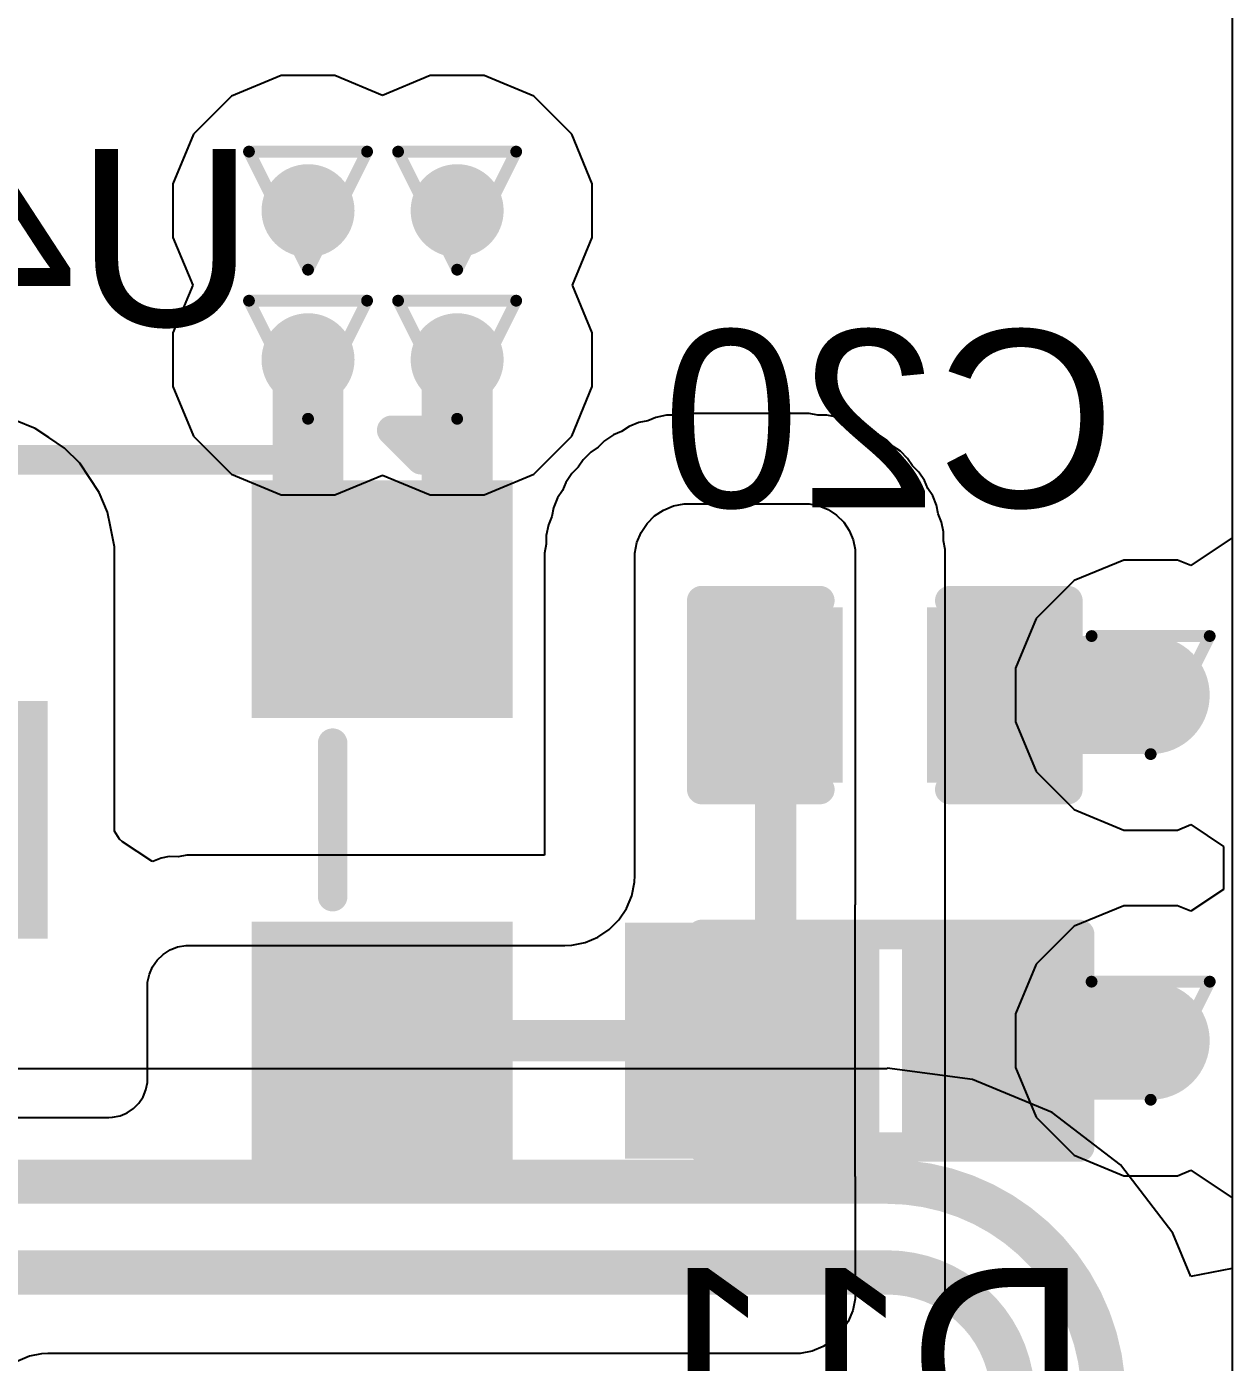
# Model space of a CAD drawing. Header units: inches. Extents: x -5 to 234, y -4 to 104.
# Drawn here: x 86.06 to 91.24, y 21.22 to 26.97 of the extents above; entities that cross this region are included whole.
import ezdxf

# ---------------------------------------------------------------- set-up
doc = ezdxf.new("R2010")
doc.units = ezdxf.units.IN
for name, color, linetype in [('Bottom Layer', 5, 'Continuous'), ('Bottom Overlay', 54, 'Continuous'), ('Bottom Paste', 16, 'Continuous'), ('Bottom Solder', 6, 'Continuous'), ('Drill Drawing', 1, 'Continuous'), ('GND', 16, 'Continuous'), ('POWER', 76, 'Continuous'), ('Top Layer', 1, 'Continuous'), ('Via Holes', 16, 'Continuous')]:
    doc.layers.add(name, color=color, linetype=linetype)
doc.styles.add('Arial', font='', dxfattribs={"height": 0.2})
doc.styles.get('Arial').set_extended_font_data('Arial')

# ---------------------------------------------------------------- blocks, each defined once
blk = doc.blocks.new('SOT_23_B_18')
at = {"layer": 'Bottom Layer'}
for points in [[(-1.36000109, 1.46000089), (-0.54000019, 1.46000089), (-0.54000019, 0.54000019), (-1.36000109, 0.54000019)], [(0.54000019, 1.46000089), (1.36000109, 1.46000089), (1.36000109, 0.54000019), (0.54000019, 0.54000019)], [(-0.41000045, -0.54000019), (0.41000045, -0.54000019), (0.41000045, -1.46000089), (-0.41000045, -1.46000089)]]:
    blk.add_hatch(color=5, dxfattribs=at).paths.add_polyline_path(points)
at = {"layer": 'Bottom Paste'}
for points in [[(-1.36000109, 1.46000089), (-0.54000019, 1.46000089), (-0.54000019, 0.54000019), (-1.36000109, 0.54000019)], [(0.54000019, 1.46000089), (1.36000109, 1.46000089), (1.36000109, 0.54000019), (0.54000019, 0.54000019)], [(-0.41000045, -0.54000019), (0.41000045, -0.54000019), (0.41000045, -1.46000089), (-0.41000045, -1.46000089)]]:
    blk.add_hatch(color=16, dxfattribs=at).paths.add_polyline_path(points)
at = {"layer": 'Bottom Solder'}
for points in [[(-1.46160109, 1.56160089), (-0.43840019, 1.56160089), (-0.43840019, 0.43840019), (-1.46160109, 0.43840019)], [(0.43840019, 1.56160089), (1.46160109, 1.56160089), (1.46160109, 0.43840019), (0.43840019, 0.43840019)], [(-0.51160045, -0.43840019), (0.51160045, -0.43840019), (0.51160045, -1.56160089), (-0.51160045, -1.56160089)]]:
    blk.add_hatch(color=6, dxfattribs=at).paths.add_polyline_path(points)
at = {"layer": 'Bottom Overlay', "const_width": 0.127}
for points in [[(-1.6764, 1.0414), (-1.6764, 1.2954)], [(-1.5494, 1.1684), (-1.6764, 1.2954)], [(-1.6764, 1.0414), (-1.5494, 1.1684)], [(0.3302, 0.7874), (-0.3302, 0.7874)], [(-1.5494, -0.8128), (-1.54940254, 0.5841999999999999)], [(1.5494, -0.8128), (1.54940254, 0.5841999999999999)], [(-0.5588, -0.8128), (-1.5494, -0.8128)], [(1.5494, -0.8128), (0.5588, -0.8128)]]:
    blk.add_lwpolyline(points, dxfattribs=at)
at = {"layer": 'Bottom Overlay', "const_width": 0.0635}
for points in [[(-1.70815, 1.2954, 1), (-1.64465, 1.2954, 1)], [(-1.70815, 1.2954, 1), (-1.64465, 1.2954, 1)], [(-1.58115, 1.1684, 1), (-1.51765, 1.1684, 1)], [(-1.58115, 1.1684, 1), (-1.51765, 1.1684, 1)], [(-1.70815, 1.0414, 1), (-1.64465, 1.0414, 1)], [(-1.70815, 1.0414, 1), (-1.64465, 1.0414, 1)], [(-0.36195, 0.7874, 1), (-0.29845, 0.7874, 1)], [(0.29845, 0.7874, 1), (0.36195, 0.7874, 1)], [(-1.58115254, 0.5841999999999999, 1), (-1.51765254, 0.5841999999999999, 1)], [(1.51765254, 0.5841999999999999, 1), (1.58115254, 0.5841999999999999, 1)], [(-1.58115, -0.8128, 1), (-1.51765, -0.8128, 1)], [(-1.58115, -0.8128, 1), (-1.51765, -0.8128, 1)], [(-0.5905499999999999, -0.8128, 1), (-0.52705, -0.8128, 1)], [(0.52705, -0.8128, 1), (0.5905499999999999, -0.8128, 1)], [(1.51765, -0.8128, 1), (1.58115, -0.8128, 1)], [(1.51765, -0.8128, 1), (1.58115, -0.8128, 1)]]:
    blk.add_lwpolyline(points, format="xyb", close=True, dxfattribs=at)
blk = doc.blocks.new('DFN1006_2L__B_112')
at = {"layer": 'Bottom Layer'}
for points in [[(-0.69999987, 0.33000061), (-0.15000097, 0.33000061), (-0.15000097, -0.33000061), (-0.69999987, -0.33000061)], [(0.14999843, 0.33000061), (0.69999733, 0.33000061), (0.69999733, -0.33000061), (0.14999843, -0.33000061)]]:
    blk.add_hatch(color=5, dxfattribs=at).paths.add_polyline_path(points)
at = {"layer": 'Bottom Overlay'}
blk.add_hatch(color=54, dxfattribs=at).paths.add_polyline_path([(-1.14271806, -0.50800254), (-0.8125180599999999, -0.50800254), (-0.8125180599999999, 0.50799746), (-1.14271806, 0.50799746)])
at = {"layer": 'Bottom Paste'}
for points in [[(-0.69999987, 0.33000061), (-0.15000097, 0.33000061), (-0.15000097, -0.33000061), (-0.69999987, -0.33000061)], [(0.14999843, 0.33000061), (0.69999733, 0.33000061), (0.69999733, -0.33000061), (0.14999843, -0.33000061)]]:
    blk.add_hatch(color=16, dxfattribs=at).paths.add_polyline_path(points)
at = {"layer": 'Bottom Solder'}
for points in [[(-0.8015998699999999, 0.43160061), (-0.04840097, 0.43160061), (-0.04840097, -0.43160061), (-0.8015998699999999, -0.43160061)], [(0.04839843, 0.43160061), (0.80159733, 0.43160061), (0.80159733, -0.43160061), (0.04839843, -0.43160061)]]:
    blk.add_hatch(color=6, dxfattribs=at).paths.add_polyline_path(points)
at = {"layer": 'Bottom Overlay', "const_width": 0.127}
for points in [[(-0.8128, -0.4571999999999999), (-0.8128, 0.4571999999999999)], [(-0.8128, 0.4571999999999999), (0.8127974599999999, 0.4571999999999999)], [(0.8127974599999999, -0.4571999999999999), (0.8127974599999999, 0.4571999999999999)], [(-0.8128, -0.4571999999999999), (0.8127974599999999, -0.4571999999999999)]]:
    blk.add_lwpolyline(points, dxfattribs=at)
at = {"layer": 'Bottom Overlay', "const_width": 0.0635}
for points in [[(-0.84455, 0.4571999999999999, 1), (-0.7810499999999999, 0.4571999999999999, 1)], [(-0.84455, 0.4571999999999999, 1), (-0.7810499999999999, 0.4571999999999999, 1)], [(0.7810474599999999, 0.4571999999999999, 1), (0.8445474599999999, 0.4571999999999999, 1)], [(0.7810474599999999, 0.4571999999999999, 1), (0.8445474599999999, 0.4571999999999999, 1)], [(-0.84455, -0.4571999999999999, 1), (-0.7810499999999999, -0.4571999999999999, 1)], [(-0.84455, -0.4571999999999999, 1), (-0.7810499999999999, -0.4571999999999999, 1)], [(0.7810474599999999, -0.4571999999999999, 1), (0.8445474599999999, -0.4571999999999999, 1)], [(0.7810474599999999, -0.4571999999999999, 1), (0.8445474599999999, -0.4571999999999999, 1)]]:
    blk.add_lwpolyline(points, format="xyb", close=True, dxfattribs=at)
blk = doc.blocks.new('C___0402_B_138')
at = {"layer": 'Bottom Layer'}
for points in [[(-0.24130254, 0.3175), (-0.24130254, -0.3175), (-0.6985025399999999, -0.3175), (-0.6985025399999999, 0.3175)], [(0.6985, 0.3175), (0.6985, -0.3175), (0.2413, -0.3175), (0.2412999999999999, 0.3175)]]:
    blk.add_hatch(color=5, dxfattribs=at).paths.add_polyline_path(points)
at = {"layer": 'Bottom Paste'}
for points in [[(-0.24130254, 0.3175), (-0.24130254, -0.3175), (-0.6985025399999999, -0.3175), (-0.6985025399999999, 0.3175)], [(0.6985, 0.3175), (0.6985, -0.3175), (0.2413, -0.3175), (0.2412999999999999, 0.3175)]]:
    blk.add_hatch(color=16, dxfattribs=at).paths.add_polyline_path(points)
at = {"layer": 'Bottom Solder'}
for points in [[(-0.18130266, 0.37749988), (-0.1813026599999999, -0.37749988), (-0.75850242, -0.37749988), (-0.75850242, 0.37749988)], [(0.7584998799999999, 0.37749988), (0.7584998799999999, -0.37749988), (0.18130012, -0.37749988), (0.18130012, 0.37749988)]]:
    blk.add_hatch(color=6, dxfattribs=at).paths.add_polyline_path(points)
at = {"layer": 'Bottom Overlay', "const_width": 0.127}
for points in [[(-0.27940254, 0.40640254), (-0.7874, 0.4064)], [(-0.7874, 0.4064), (-0.7874, -0.4064)], [(0.7874, 0.4064), (0.2794, 0.4064)], [(0.7874, 0.4064), (0.7874, -0.4064)], [(-0.27940254, -0.40640254), (-0.7874, -0.4064)], [(0.7874, -0.4064), (0.2794, -0.4064)]]:
    blk.add_lwpolyline(points, dxfattribs=at)
at = {"layer": 'Bottom Overlay', "const_width": 0.0635}
for points in [[(-0.8191499999999999, 0.4064, 1), (-0.7556499999999999, 0.4064, 1)], [(-0.8191499999999999, 0.4064, 1), (-0.7556499999999999, 0.4064, 1)], [(-0.31115254, 0.40640254, 1), (-0.24765254, 0.40640254, 1)], [(0.24765, 0.4064, 1), (0.31115, 0.4064, 1)], [(0.7556499999999999, 0.4064, 1), (0.8191499999999999, 0.4064, 1)], [(0.7556499999999999, 0.4064, 1), (0.8191499999999999, 0.4064, 1)], [(-0.8191499999999999, -0.4064, 1), (-0.7556499999999999, -0.4064, 1)], [(-0.8191499999999999, -0.4064, 1), (-0.7556499999999999, -0.4064, 1)], [(-0.31115254, -0.40640254, 1), (-0.24765254, -0.40640254, 1)], [(0.24765, -0.4064, 1), (0.31115, -0.4064, 1)], [(0.7556499999999999, -0.4064, 1), (0.8191499999999999, -0.4064, 1)], [(0.7556499999999999, -0.4064, 1), (0.8191499999999999, -0.4064, 1)]]:
    blk.add_lwpolyline(points, format="xyb", close=True, dxfattribs=at)

msp = doc.modelspace()

# ---------------------------------------------------------------- hatches: boundary and pattern name
at = {"layer": 'Bottom Layer'}
h = msp.add_hatch(color=5, dxfattribs=at)
edge = h.paths.add_edge_path()
edge.add_arc((87.2656624, 26.17714094), 0.1999996, 0, 360)
h = msp.add_hatch(color=5, dxfattribs=at)
edge = h.paths.add_edge_path()
edge.add_arc((87.90705304, 26.17714094), 0.1999996, 0, 360)
h = msp.add_hatch(color=5, dxfattribs=at)
edge = h.paths.add_edge_path()
edge.add_arc((87.2656624, 25.5357503), 0.1999996, 0, 360)
h = msp.add_hatch(color=5, dxfattribs=at)
edge = h.paths.add_edge_path()
edge.add_arc((87.90705304, 25.5357503), 0.1999996, 0, 360)
h = msp.add_hatch(color=5, dxfattribs=at)
edge = h.paths.add_edge_path()
edge.add_arc((90.88996807999999, 24.09288298), 0.1999996, 0, 360)
h = msp.add_hatch(color=5, dxfattribs=at)
edge = h.paths.add_edge_path()
edge.add_arc((90.88996807999999, 22.60588062), 0.1999996, 0, 360)
at = {"layer": 'GND'}
h = msp.add_hatch(color=16, dxfattribs=at)
edge = h.paths.add_edge_path()
edge.add_arc((87.2656624, 26.17714094), 0.1999996, 0, 360)
h = msp.add_hatch(color=16, dxfattribs=at)
edge = h.paths.add_edge_path()
edge.add_arc((87.90705304, 26.17714094), 0.1999996, 0, 360)
h = msp.add_hatch(color=16, dxfattribs=at)
edge = h.paths.add_edge_path()
edge.add_arc((87.2656624, 25.5357503), 0.1999996, 0, 360)
h = msp.add_hatch(color=16, dxfattribs=at)
edge = h.paths.add_edge_path()
edge.add_arc((87.90705304, 25.5357503), 0.1999996, 0, 360)
h = msp.add_hatch(color=16, dxfattribs=at)
edge = h.paths.add_edge_path()
edge.add_arc((90.88996807999999, 24.09288298), 0.1999996, 0, 360)
h = msp.add_hatch(color=16, dxfattribs=at)
edge = h.paths.add_edge_path()
edge.add_arc((90.88996807999999, 22.60588062), 0.1999996, 0, 360)
at = {"layer": 'POWER'}
h = msp.add_hatch(color=76, dxfattribs=at)
edge = h.paths.add_edge_path()
edge.add_arc((87.2656624, 26.17714094), 0.1999996, 0, 360)
h = msp.add_hatch(color=76, dxfattribs=at)
edge = h.paths.add_edge_path()
edge.add_arc((87.90705304, 26.17714094), 0.1999996, 0, 360)
h = msp.add_hatch(color=76, dxfattribs=at)
edge = h.paths.add_edge_path()
edge.add_arc((87.2656624, 25.5357503), 0.1999996, 0, 360)
h = msp.add_hatch(color=76, dxfattribs=at)
edge = h.paths.add_edge_path()
edge.add_arc((87.90705304, 25.5357503), 0.1999996, 0, 360)
h = msp.add_hatch(color=76, dxfattribs=at)
edge = h.paths.add_edge_path()
edge.add_arc((90.88996807999999, 24.09288298), 0.1999996, 0, 360)
h = msp.add_hatch(color=76, dxfattribs=at)
edge = h.paths.add_edge_path()
edge.add_arc((90.88996807999999, 22.60588062), 0.1999996, 0, 360)
at = {"layer": 'Top Layer'}
h = msp.add_hatch(color=1, dxfattribs=at)
edge = h.paths.add_edge_path()
edge.add_arc((87.2656624, 26.17714094), 0.1999996, 0, 360)
h = msp.add_hatch(color=1, dxfattribs=at)
edge = h.paths.add_edge_path()
edge.add_arc((87.90705304, 26.17714094), 0.1999996, 0, 360)
h = msp.add_hatch(color=1, dxfattribs=at)
edge = h.paths.add_edge_path()
edge.add_arc((87.2656624, 25.5357503), 0.1999996, 0, 360)
h = msp.add_hatch(color=1, dxfattribs=at)
edge = h.paths.add_edge_path()
edge.add_arc((87.90705304, 25.5357503), 0.1999996, 0, 360)
h = msp.add_hatch(color=1, dxfattribs=at)
edge = h.paths.add_edge_path()
edge.add_arc((90.88996807999999, 24.09288298), 0.1999996, 0, 360)
h = msp.add_hatch(color=1, dxfattribs=at)
edge = h.paths.add_edge_path()
edge.add_arc((90.88996807999999, 22.60588062), 0.1999996, 0, 360)
at = {"layer": 'Via Holes'}
h = msp.add_hatch(color=7, dxfattribs=at)
edge = h.paths.add_edge_path()
edge.add_arc((87.2656624, 26.17714094), 0.0999998, 0, 360)
h = msp.add_hatch(color=7, dxfattribs=at)
edge = h.paths.add_edge_path()
edge.add_arc((87.90705304, 26.17714094), 0.0999998, 0, 360)
h = msp.add_hatch(color=7, dxfattribs=at)
edge = h.paths.add_edge_path()
edge.add_arc((87.2656624, 25.5357503), 0.0999998, 0, 360)
h = msp.add_hatch(color=7, dxfattribs=at)
edge = h.paths.add_edge_path()
edge.add_arc((87.90705304, 25.5357503), 0.0999998, 0, 360)
h = msp.add_hatch(color=7, dxfattribs=at)
edge = h.paths.add_edge_path()
edge.add_arc((90.88996807999999, 24.09288298), 0.0999998, 0, 360)
h = msp.add_hatch(color=7, dxfattribs=at)
edge = h.paths.add_edge_path()
edge.add_arc((90.88996807999999, 22.60588062), 0.0999998, 0, 360)

# ---------------------------------------------------------------- linework, layer by layer
at = {"layer": 'Bottom Layer'}
for p, q in [((91.24101893999999, 31.2554112), (91.24101893999999, 10.7889294)), ((88.76190528, 25.28785646), (88.72655864, 25.2732159)), ((88.8072646, 25.29687854), (88.76190528, 25.28785646)), ((88.84555001999999, 25.29687854), (88.8072646, 25.29687854)), ((88.88308867999999, 25.30434106), (88.84555001999999, 25.29687854)), ((88.90621284, 25.30433852), (88.88308867999999, 25.30434106)), ((89.3999228, 25.30433852), (88.90621284, 25.30433852)), ((89.4214239, 25.3043436), (89.3999228, 25.30433852)), ((89.45897526, 25.29688362), (89.4214239, 25.3043436)), ((89.49725306, 25.2968887), (89.45897526, 25.29688362)), ((89.53943229999999, 25.28850416), (89.49725306, 25.2968887)), ((89.57478148, 25.27386614), (89.53943229999999, 25.28850416)), ((86.09267261999999, 25.23961424), (86.00777058, 25.27477546)), ((86.09268532, 25.23960662), (86.09267261999999, 25.23961424)), ((86.09269547999999, 25.23960408), (86.09268532, 25.23960662)), ((86.15119675999999, 25.20051602), (86.09269547999999, 25.23960408)), ((88.6144913, 25.2267974), (88.57914973999999, 25.21215938)), ((88.64630987999999, 25.2480572), (88.6144913, 25.2267974)), ((88.68903775999999, 25.26575338), (88.64630987999999, 25.2480572)), ((88.72655864, 25.2732159), (88.68903775999999, 25.26575338)), ((89.61231251999999, 25.26640616), (89.57478148, 25.27386614)), ((89.6520432, 25.24995458), (89.61231251999999, 25.26640616)), ((89.68387702, 25.2286897), (89.6520432, 25.24995458)), ((89.71924652, 25.21403898), (89.68387702, 25.2286897)), ((86.21870487999999, 25.15541324), (86.15119675999999, 25.20051602)), ((88.54069668, 25.18646728), (88.51363552, 25.15940866)), ((88.57914973999999, 25.21215938), (88.54069668, 25.18646728)), ((89.75499956, 25.19014774), (89.71924652, 25.21403898)), ((89.78204294, 25.16310436), (89.75499956, 25.19014774)), ((86.2187125, 25.15540308), (86.21870487999999, 25.15541324)), ((86.21872265999998, 25.15539546), (86.2187125, 25.15540308)), ((86.28370347999999, 25.09041464), (86.21872265999998, 25.15539546)), ((88.48180932, 25.13814124), (88.44911189999999, 25.10543874)), ((88.51363552, 25.15940866), (88.48180932, 25.13814124)), ((89.81385644, 25.14184964), (89.78204294, 25.16310436)), ((89.84426531999999, 25.1114433), (89.81385644, 25.14184964)), ((89.86553781999999, 25.07960694), (89.84426531999999, 25.1114433)), ((86.36790956, 24.96439254), (86.28370347999999, 25.09041464)), ((88.4278648, 25.0736354), (88.40081633999999, 25.04658948)), ((88.44911189999999, 25.10543874), (88.4278648, 25.0736354)), ((89.89260406, 25.05253816), (89.86553781999999, 25.07960694)), ((88.3751217, 25.00813642), (88.3604786, 24.97278724)), ((88.40081633999999, 25.04658948), (88.3751217, 25.00813642)), ((89.91649276, 25.01678004), (89.89260406, 25.05253816)), ((89.93112823999999, 24.98143594), (89.91649276, 25.01678004)), ((86.40307839999998, 24.87948288), (86.36790956, 24.96439254)), ((88.33921371999999, 24.94096104), (88.32151754, 24.8982357)), ((88.3604786, 24.97278724), (88.33921371999999, 24.94096104)), ((89.95238296, 24.94962498), (89.93112823999999, 24.98143594)), ((89.96883708, 24.9098943), (89.95238296, 24.94962498)), ((88.32151754, 24.8982357), (88.31405248, 24.86069704)), ((88.75650777999999, 24.86346564), (88.79496084, 24.88915774)), ((88.79496084, 24.88915774), (88.83768617999999, 24.90685392)), ((88.83768617999999, 24.90685392), (88.8830455, 24.915876)), ((88.8830455, 24.915876), (88.90616965999999, 24.91587346)), ((88.90616965999999, 24.91587346), (89.40001423999999, 24.91587346)), ((89.40001423999999, 24.91587346), (89.42151534, 24.91587854)), ((89.42151534, 24.91587854), (89.46369458, 24.907494)), ((89.46369458, 24.907494), (89.50342526, 24.89104242)), ((89.50342526, 24.89104242), (89.53918084, 24.86715118)), ((89.97630467999998, 24.87234294), (89.96883708, 24.9098943)), ((86.40308347999999, 24.87946002), (86.40307839999998, 24.87948288)), ((86.4030911, 24.87944732), (86.40308347999999, 24.87946002)), ((86.41568441999999, 24.81609718), (86.4030911, 24.87944732)), ((88.29941192, 24.82534786), (88.29039238, 24.779986)), ((88.31405248, 24.86069704), (88.29941192, 24.82534786)), ((88.69811318, 24.79231008), (88.72380782, 24.83076314)), ((88.72380782, 24.83076314), (88.75650777999999, 24.86346564)), ((89.53918084, 24.86715118), (89.56958972, 24.83674484)), ((89.56958972, 24.83674484), (89.59347842, 24.80098672)), ((89.99094778, 24.83697344), (89.97630467999998, 24.87234294)), ((89.99932978, 24.79479166), (89.99094778, 24.83697344)), ((86.43264654, 24.7308243), (86.41568441999999, 24.81609718)), ((88.29039238, 24.779986), (88.29039492, 24.74171836)), ((88.68041699999999, 24.74958474), (88.69811318, 24.79231008)), ((89.59347842, 24.80098672), (89.60993253999999, 24.76125604)), ((89.99932215999999, 24.75651894), (89.99932978, 24.79479166)), ((86.43264146, 24.68484014), (86.43264654, 24.7307862)), ((86.432644, 24.73080652), (86.43264654, 24.7308243)), ((86.43264654, 24.7307862), (86.432644, 24.73080652)), ((88.29039492, 24.74171836), (88.28293239999999, 24.70418224)), ((88.67139746, 24.70422542), (88.68041699999999, 24.74958474)), ((89.60993253999999, 24.76125604), (89.61831453999999, 24.7190768)), ((89.61831453999999, 24.7190768), (89.61830945999999, 24.6975757)), ((90.0067796, 24.71898536), (89.99932215999999, 24.75651894)), ((90.00677452, 24.69748934), (90.0067796, 24.71898536)), ((86.432644, 23.50698118), (86.43264146, 24.68484014)), ((88.28293493999999, 24.68106062), (88.28292477999999, 23.4043474)), ((88.28293239999999, 24.70418224), (88.28293493999999, 24.68106062)), ((88.67138983999999, 23.31719238), (88.67139999999999, 24.68110126)), ((88.67139999999999, 24.68110126), (88.67139746, 24.70422542)), ((89.61830945999999, 24.6975757), (89.61832215999999, 23.4394502)), ((90.00678721999999, 23.43944512), (90.00677452, 24.69748934)), ((86.45463024, 23.47264038), (86.432644, 23.50698118)), ((86.46696193999999, 23.46081922), (86.45463024, 23.47264038)), ((86.5938705, 23.37821588), (86.46696193999999, 23.46081922)), ((86.63417522, 23.39171598), (86.59864823999999, 23.37756818)), ((86.66884368, 23.39811678), (86.63417522, 23.39171598)), ((86.70711893999999, 23.39758846), (86.66884368, 23.39811678)), ((86.74475158, 23.40453536), (86.70711893999999, 23.39758846)), ((86.75961819999999, 23.40432962), (86.74475158, 23.40453536)), ((88.28292477999999, 23.4043474), (86.75961819999999, 23.40432962)), ((89.61832215999999, 23.4394502), (89.61831962, 23.18987996)), ((90.00678468, 23.18987488), (90.00678721999999, 23.43944512)), ((86.59864823999999, 23.37756818), (86.5938705, 23.37821588)), ((88.65841805999999, 23.22972494), (88.66994204, 23.28765726)), ((88.66994204, 23.28765726), (88.67138983999999, 23.31719238)), ((88.6358146, 23.17515304), (88.65841805999999, 23.22972494)), ((88.60300034, 23.1260396), (88.6358146, 23.17515304)), ((89.61831962, 23.18987996), (89.61708263999999, 23.18987996)), ((89.61708263999999, 23.18987996), (89.61708263999999, 22.02188128)), ((90.0055477, 23.18365696), (90.00678468, 23.18987488)), ((90.0055477, 22.0280611), (90.0055477, 23.18365696)), ((88.56123258, 23.08427184), (88.60300034, 23.1260396)), ((88.4575447, 23.02885158), (88.51211914, 23.05145504)), ((88.51211914, 23.05145504), (88.56123258, 23.08427184)), ((86.64237942, 22.97749532), (86.67195772, 22.99666978)), ((86.67195772, 22.99666978), (86.70471101999999, 23.0097076)), ((86.70471101999999, 23.0097076), (86.73937693999999, 23.0161084)), ((86.73937693999999, 23.0161084), (86.75699945999999, 23.01586456)), ((86.75699945999999, 23.01586456), (88.37007725999999, 23.01588234)), ((88.37007725999999, 23.01588234), (88.39961238, 23.01733014)), ((88.39961238, 23.01733014), (88.4575447, 23.02885158)), ((86.59711915999999, 22.923881), (86.61710896, 22.95291828)), ((86.61710896, 22.95291828), (86.64237942, 22.97749532)), ((86.57581618, 22.85703074), (86.5831771, 22.89150616)), ((86.5831771, 22.89150616), (86.59711915999999, 22.923881)), ((86.57555964, 22.44294216), (86.5755698, 22.83940822)), ((86.5755698, 22.83940822), (86.57581618, 22.85703074)), ((86.5683689, 22.39444594), (86.57475699999999, 22.42656678)), ((86.57475699999999, 22.42656678), (86.57555964, 22.44294216)), ((86.53763998, 22.33695558), (86.55583654, 22.36418692)), ((86.55583654, 22.36418692), (86.5683689, 22.39444594)), ((86.48725146, 22.29560184), (86.5144828, 22.31379586)), ((86.5144828, 22.31379586), (86.53763998, 22.33695558)), ((85.1241757, 22.27587366), (86.40849621999999, 22.2758762)), ((86.40849621999999, 22.2758762), (86.42487159999999, 22.27667884)), ((86.42487159999999, 22.27667884), (86.45699244, 22.28306948)), ((86.45699244, 22.28306948), (86.48725146, 22.29560184)), ((89.61708263999999, 22.02188128), (89.618312, 22.02188128)), ((89.618312, 22.02188128), (89.61830692, 21.520912)), ((90.00677706, 22.0218762), (90.0055477, 22.0280611)), ((90.00677198, 21.52098312), (90.00677706, 22.0218762)), ((89.618312, 21.4951945), (89.60828154000001, 21.44474502)), ((89.61830692, 21.520912), (89.618312, 21.4951945)), ((89.99931454, 21.45772188), (90.00677706, 21.4952707)), ((90.00677706, 21.4952707), (90.00677198, 21.52098312)), ((89.60828154000001, 21.44474502), (89.58860161999999, 21.39722162)), ((89.99931962, 21.41944154), (89.99931454, 21.45772188)), ((89.58860161999999, 21.39722162), (89.56002661999999, 21.3544531)), ((89.98928915999998, 21.36899206), (89.99931962, 21.41944154)), ((89.56002661999999, 21.3544531), (89.52365381999999, 21.3180803)), ((89.96718862, 21.29611692), (89.9746486, 21.33364034)), ((89.9746486, 21.33364034), (89.98928915999998, 21.36899206)), ((89.4333619, 21.26982538), (89.38291242, 21.25979492)), ((89.4808853, 21.2895053), (89.4333619, 21.26982538)), ((89.52365381999999, 21.3180803), (89.4808853, 21.2895053)), ((89.94750869999999, 21.24859352), (89.96718862, 21.29611692)), ((86.06718118, 21.24812108), (86.01808297999999, 21.22778584)), ((86.11930452, 21.25848428), (86.06718118, 21.24812108)), ((86.14587546, 21.25978476), (86.11930452, 21.25848428)), ((89.35719237999999, 21.2598), (86.14587546, 21.25978476)), ((89.38291242, 21.25979492), (89.35719237999999, 21.2598)), ((89.92624889999999, 21.21676986), (89.94750869999999, 21.24859352))]:
    msp.add_line(p, q, dxfattribs=at)
for points, const_width in [([(87.2656624, 24.82440044), (87.2656624, 25.5357503)], 0.3048), ([(87.90705304, 24.64301142), (87.90705304, 25.5357503)], 0.3048), ([(90.25771128, 24.09288298), (90.88996807999999, 24.09288298)], 0.508), ([(89.27658039999999, 22.62538274), (89.27658039999999, 24.09288298)], 0.1778), ([(90.22681725999999, 22.60588062), (90.88996807999999, 22.60588062)], 0.508), ([(87.58418094, 22.60588062), (89.29608252, 22.60588062)], 0.1778)]:
    msp.add_lwpolyline(points, dxfattribs=dict(at, const_width=const_width))
for points, const_width in [([(87.1894624, 25.5357503, 1), (87.3418624, 25.5357503, 1)], 0.1524), ([(87.83085304, 25.5357503, 1), (87.98325304, 25.5357503, 1)], 0.1524), ([(87.1894624, 24.82440044, 1), (87.3418624, 24.82440044, 1)], 0.1524), ([(87.1894624, 24.82440044, 1), (87.3418624, 24.82440044, 1)], 0.1524), ([(87.83085304, 24.64301142, 1), (87.98325304, 24.64301142, 1)], 0.1524), ([(87.50798094, 24.5058819, 1), (87.66038094, 24.5058819, 1)], 0.1524), ([(90.13071128, 24.09288298, 1), (90.38471128, 24.09288298, 1)], 0.254), ([(90.76296808, 24.09288298, 1), (91.01696808, 24.09288298, 1)], 0.254), ([(89.23213039999999, 24.09288298, 1), (89.3210304, 24.09288298, 1)], 0.0889), ([(90.09981726, 22.60588062, 1), (90.35381726, 22.60588062, 1)], 0.254), ([(90.76296808, 22.60588062, 1), (91.01696808, 22.60588062, 1)], 0.254), ([(89.23213039999999, 22.62538274, 1), (89.3210304, 22.62538274, 1)], 0.0889), ([(89.23213039999999, 22.62538274, 1), (89.3210304, 22.62538274, 1)], 0.0889), ([(87.53973094, 22.60588062, 1), (87.62863094, 22.60588062, 1)], 0.0889), ([(89.25163252, 22.60588062, 1), (89.34053252, 22.60588062, 1)], 0.0889), ([(89.25163252, 22.60588062, 1), (89.34053252, 22.60588062, 1)], 0.0889)]:
    msp.add_lwpolyline(points, format="xyb", close=True, dxfattribs=dict(at, const_width=const_width))
for points, const_width in [([(87.58418094, 24.5058819, -0.4142135623730951), (87.2656624, 24.82440044)], 0.3048), ([(89.29608252, 22.60588062, -0.4142135623730951), (89.27658039999999, 22.62538274)], 0.1778)]:
    msp.add_lwpolyline(points, format="xyb", dxfattribs=dict(at, const_width=const_width))
at = {"layer": 'Drill Drawing', "const_width": 0.0508}
for points in [[(87.01166239999999, 26.43114094), (87.5196624, 26.43114094)], [(87.01166239999999, 26.43114094), (87.2656624, 25.92314094)], [(87.2656624, 25.92314094), (87.5196624, 26.43114094)], [(87.65305303999999, 26.43114094), (88.16105304, 26.43114094)], [(87.65305303999999, 26.43114094), (87.90705304, 25.92314094)], [(87.90705304, 25.92314094), (88.16105304, 26.43114094)], [(87.01166239999999, 25.7897503), (87.5196624, 25.7897503)], [(87.01166239999999, 25.7897503), (87.2656624, 25.2817503)], [(87.2656624, 25.2817503), (87.5196624, 25.7897503)], [(87.65305303999999, 25.7897503), (88.16105304, 25.7897503)], [(87.65305303999999, 25.7897503), (87.90705304, 25.2817503)], [(87.90705304, 25.2817503), (88.16105304, 25.7897503)], [(90.63596808, 24.34688298), (91.14396808, 24.34688298)], [(90.63596808, 24.34688298), (90.88996807999999, 23.83888298)], [(90.88996807999999, 23.83888298), (91.14396808, 24.34688298)], [(90.63596808, 22.85988062), (91.14396808, 22.85988062)], [(90.63596808, 22.85988062), (90.88996807999999, 22.35188062)], [(90.88996807999999, 22.35188062), (91.14396808, 22.85988062)]]:
    msp.add_lwpolyline(points, dxfattribs=at)
at = {"layer": 'Drill Drawing', "const_width": 0.0254}
for points in [[(86.9989624, 26.43114094, 1), (87.0243624, 26.43114094, 1)], [(86.9989624, 26.43114094, 1), (87.0243624, 26.43114094, 1)], [(87.50696239999999, 26.43114094, 1), (87.5323624, 26.43114094, 1)], [(87.50696239999999, 26.43114094, 1), (87.5323624, 26.43114094, 1)], [(87.64035304, 26.43114094, 1), (87.66575304, 26.43114094, 1)], [(87.64035304, 26.43114094, 1), (87.66575304, 26.43114094, 1)], [(88.14835304, 26.43114094, 1), (88.17375304, 26.43114094, 1)], [(88.14835304, 26.43114094, 1), (88.17375304, 26.43114094, 1)], [(87.2529624, 25.92314094, 1), (87.27836239999999, 25.92314094, 1)], [(87.2529624, 25.92314094, 1), (87.27836239999999, 25.92314094, 1)], [(87.89435304, 25.92314094, 1), (87.91975303999999, 25.92314094, 1)], [(87.89435304, 25.92314094, 1), (87.91975303999999, 25.92314094, 1)], [(86.9989624, 25.7897503, 1), (87.0243624, 25.7897503, 1)], [(86.9989624, 25.7897503, 1), (87.0243624, 25.7897503, 1)], [(87.50696239999999, 25.7897503, 1), (87.5323624, 25.7897503, 1)], [(87.50696239999999, 25.7897503, 1), (87.5323624, 25.7897503, 1)], [(87.64035304, 25.7897503, 1), (87.66575304, 25.7897503, 1)], [(87.64035304, 25.7897503, 1), (87.66575304, 25.7897503, 1)], [(88.14835304, 25.7897503, 1), (88.17375304, 25.7897503, 1)], [(88.14835304, 25.7897503, 1), (88.17375304, 25.7897503, 1)], [(87.2529624, 25.2817503, 1), (87.27836239999999, 25.2817503, 1)], [(87.2529624, 25.2817503, 1), (87.27836239999999, 25.2817503, 1)], [(87.89435304, 25.2817503, 1), (87.91975303999999, 25.2817503, 1)], [(87.89435304, 25.2817503, 1), (87.91975303999999, 25.2817503, 1)], [(90.62326807999999, 24.34688298, 1), (90.64866808, 24.34688298, 1)], [(90.62326807999999, 24.34688298, 1), (90.64866808, 24.34688298, 1)], [(91.13126807999998, 24.34688298, 1), (91.15666808, 24.34688298, 1)], [(91.13126807999998, 24.34688298, 1), (91.15666808, 24.34688298, 1)], [(90.87726808, 23.83888298, 1), (90.90266808, 23.83888298, 1)], [(90.87726808, 23.83888298, 1), (90.90266808, 23.83888298, 1)], [(90.62326807999999, 22.85988062, 1), (90.64866808, 22.85988062, 1)], [(90.62326807999999, 22.85988062, 1), (90.64866808, 22.85988062, 1)], [(91.13126807999998, 22.85988062, 1), (91.15666808, 22.85988062, 1)], [(91.13126807999998, 22.85988062, 1), (91.15666808, 22.85988062, 1)], [(90.87726808, 22.35188062, 1), (90.90266808, 22.35188062, 1)], [(90.87726808, 22.35188062, 1), (90.90266808, 22.35188062, 1)]]:
    msp.add_lwpolyline(points, format="xyb", close=True, dxfattribs=at)
at = {"layer": 'GND'}
msp.add_line((91.24101893999999, 31.2554112), (91.24101893999999, 1.74436024), dxfattribs=at)
at = {"layer": 'POWER'}
for p, q in [((91.24101893999999, 31.2554112), (91.24101893999999, 24.76879222)), ((87.15009494, 26.75814054), (86.93655206, 26.66968758)), ((87.38122985999999, 26.75814054), (87.15009494, 26.75814054)), ((87.58635772, 26.67317246), (87.38122985999999, 26.75814054)), ((87.79148557999999, 26.75814054), (87.58635772, 26.67317246)), ((88.02262049999999, 26.75814054), (87.79148557999999, 26.75814054)), ((88.23616338, 26.66968758), (88.02262049999999, 26.75814054)), ((86.93655206, 26.66968758), (86.77311576, 26.50625128)), ((88.39959968, 26.50625128), (88.23616338, 26.66968758)), ((86.77311576, 26.50625128), (86.6846628, 26.2927084)), ((88.48805263999999, 26.2927084), (88.39959968, 26.50625128)), ((86.6846628, 26.2927084), (86.6846628, 26.06157348)), ((88.48805263999999, 26.06157348), (88.48805263999999, 26.2927084)), ((86.6846628, 26.06157348), (86.76963088, 25.85644562)), ((88.40308456, 25.85644562), (88.48805263999999, 26.06157348)), ((86.76963088, 25.85644562), (86.6846628, 25.65131776)), ((88.48805263999999, 25.65131776), (88.40308456, 25.85644562)), ((86.6846628, 25.65131776), (86.6846628, 25.42018284)), ((88.48805263999999, 25.42018284), (88.48805263999999, 25.65131776)), ((86.6846628, 25.42018284), (86.77311576, 25.20663996)), ((88.39959968, 25.20663996), (88.48805263999999, 25.42018284)), ((86.77311576, 25.20663996), (86.93655206, 25.04320366)), ((88.23616338, 25.04320366), (88.39959968, 25.20663996)), ((86.93655206, 25.04320366), (87.15009494, 24.9547507)), ((87.38122985999999, 24.9547507), (87.58635772, 25.03971878)), ((87.58635772, 25.03971878), (87.79148557999999, 24.9547507)), ((88.02262049999999, 24.9547507), (88.23616338, 25.04320366)), ((87.15009494, 24.9547507), (87.38122985999999, 24.9547507)), ((87.79148557999999, 24.9547507), (88.02262049999999, 24.9547507)), ((91.24101893999999, 24.76879222), (91.0632164, 24.6499888)), ((90.77440062, 24.67388258), (90.56085773999999, 24.58542962)), ((91.00553554, 24.67388258), (90.77440062, 24.67388258)), ((91.0632164, 24.6499888), (91.00553554, 24.67388258)), ((90.56085773999999, 24.58542962), (90.39742144, 24.42199332)), ((90.39742144, 24.42199332), (90.30896847999999, 24.20845044)), ((90.30896847999999, 24.20845044), (90.30896847999999, 23.97731552)), ((90.30896847999999, 23.97731552), (90.39742144, 23.76377264)), ((90.39742144, 23.76377264), (90.56085773999999, 23.60033634)), ((90.56085773999999, 23.60033634), (90.77440062, 23.51188338)), ((90.77440062, 23.51188338), (91.00553554, 23.51188338)), ((91.00553554, 23.51188338), (91.0632164, 23.53577716)), ((91.0632164, 23.53577716), (91.2037673, 23.44186574)), ((91.2037673, 23.44186574), (91.2037673, 23.25689786)), ((91.2037673, 23.25689786), (91.0632164, 23.16298644)), ((90.77440062, 23.18688022), (90.56085773999999, 23.09842726)), ((91.00553554, 23.18688022), (90.77440062, 23.18688022)), ((91.0632164, 23.16298644), (91.00553554, 23.18688022)), ((90.56085773999999, 23.09842726), (90.39742144, 22.93499096)), ((90.39742144, 22.93499096), (90.30896847999999, 22.72144808)), ((90.30896847999999, 22.72144808), (90.30896847999999, 22.49031316)), ((90.30896847999999, 22.49031316), (90.39742144, 22.27677028)), ((90.39742144, 22.27677028), (90.56085773999999, 22.11333398)), ((90.56085773999999, 22.11333398), (90.77440062, 22.02488102)), ((90.77440062, 22.02488102), (91.00553554, 22.02488102)), ((91.00553554, 22.02488102), (91.0632164, 22.0487748)), ((91.0632164, 22.0487748), (91.24101893999999, 21.92997138)), ((91.24101893999999, 21.92997138), (91.24101893999999, 12.73355594))]:
    msp.add_line(p, q, dxfattribs=at)
at = {"layer": 'Top Layer'}
for p, q in [((91.24101893999999, 31.2554112), (91.24101893999999, 21.62638296)), ((89.756488, 22.48497916), (83.74929655999999, 22.48497916)), ((90.12385836, 22.43942934), (89.756488, 22.48779348)), ((89.756488, 22.48779348), (89.756488, 22.48497916)), ((90.46618939999999, 22.29762876), (90.12385836, 22.43942934)), ((90.76015884, 22.07205898), (90.46618939999999, 22.29762876)), ((90.98572861999999, 21.77808954), (90.76015884, 22.07205898)), ((91.06321894, 21.591016), (90.98572861999999, 21.77808954)), ((91.24101893999999, 21.62638296), (91.06321894, 21.591016))]:
    msp.add_line(p, q, dxfattribs=at)
at = {"layer": 'Top Layer', "const_width": 0.1905}
for points in [[(83.74929655999999, 21.99939974), (89.756488, 21.99939974)], [(83.74929655999999, 21.60890014), (89.756488, 21.60890014)]]:
    msp.add_lwpolyline(points, dxfattribs=at)
at = {"layer": 'Top Layer', "const_width": 0.09525}
for points in [[(89.708863, 21.99939974, 1), (89.80411299999999, 21.99939974, 1)], [(89.708863, 21.99939974, 1), (89.80411299999999, 21.99939974, 1)], [(89.708863, 21.60890014, 1), (89.80411299999999, 21.60890014, 1)], [(89.708863, 21.60890014, 1), (89.80411299999999, 21.60890014, 1)]]:
    msp.add_lwpolyline(points, format="xyb", close=True, dxfattribs=at)
at = {"layer": 'Top Layer', "const_width": 0.1905}
for points in [[(89.756488, 21.99939974, -0.4142135623730951), (90.6874996, 21.06838814)], [(89.756488, 21.60890014, -0.4142135623730951), (90.297, 21.06838814)]]:
    msp.add_lwpolyline(points, format="xyb", dxfattribs=at)

# ---------------------------------------------------------------- block references
for name, p, rotation in [('SOT_23_B_18', (86.5841804, 23.55588126), 270), ('C___0402_B_138', (89.7464804, 24.09288298), 180)]:
    msp.add_blockref(name, p, dxfattribs=dict(rotation=rotation))
msp.add_blockref('DFN1006_2L__B_112', (89.77188294, 22.60588062))

# ---------------------------------------------------------------- texts
at = {"layer": 'Bottom Overlay', "style": 'Arial', "text_generation_flag": 2}
for s, p in [('U4', (87.03637914, 25.68053284)), ('C20', (90.74201307999999, 24.90129132)), ('D11', (90.62082713999999, 20.86654196))]:
    msp.add_text(s, height=0.7619999999999999, dxfattribs=at).set_placement(p)

doc.saveas('drawing.dxf')
